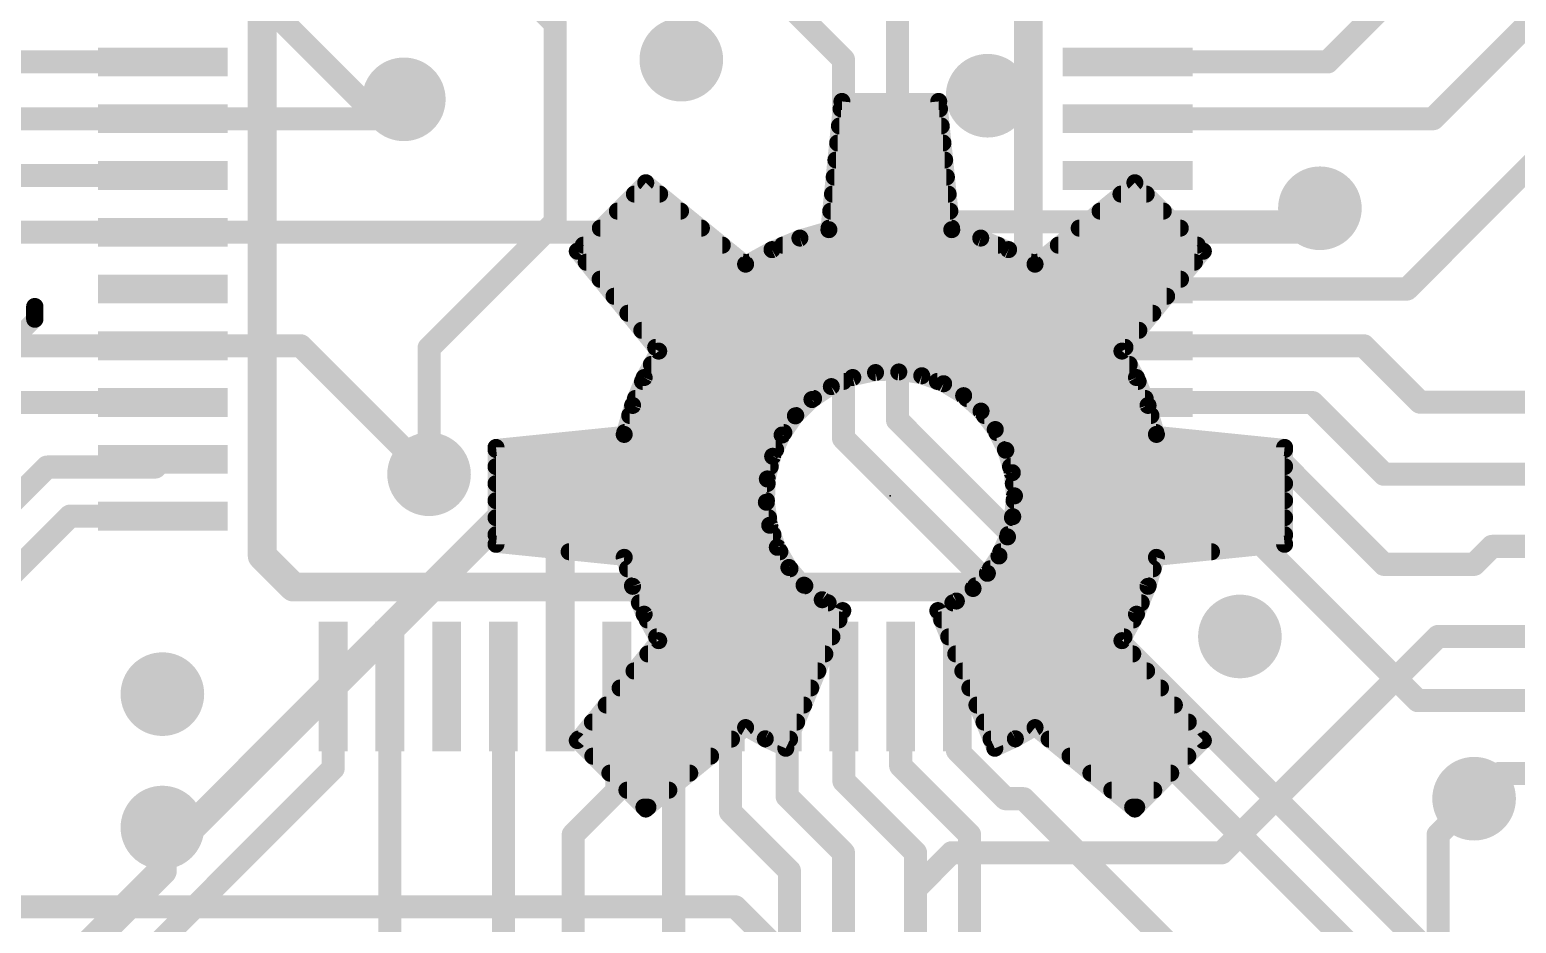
# Model space of a CAD drawing. Extents: x -11.6 to 46, y -5.8 to 74.7.
# Drawn here: x 11.4 to 24.5, y 27.48 to 35.35 of the extents above; entities that cross this region are included whole.
import ezdxf

# ---------------------------------------------------------------- set-up
doc = ezdxf.new("R2010")
doc.units = 0
for name, color, linetype in [('1', 12, 'CONTINUOUS'), ('16', 132, 'CONTINUOUS'), ('18', 110, 'CONTINUOUS'), ('21', 41, 'CONTINUOUS'), ('22', 40, 'CONTINUOUS'), ('24', 53, 'CONTINUOUS')]:
    doc.layers.add(name, color=color, linetype=linetype)

# ---------------------------------------------------------------- blocks, each defined once
blk = doc.blocks.new('RECT')
blk.add_solid([(-0.5, -0.5), (0.5, -0.5), (-0.5, 0.5), (0.5, 0.5)])
blk = doc.blocks.new('ROUNDV')
at = {"const_width": 0.5}
blk.add_lwpolyline([(0, -0.25, 1), (0, 0.25, 1), (0, -0.25)], format="xyb", dxfattribs=at)

msp = doc.modelspace()

# ---------------------------------------------------------------- linework, layer by layer
at = {"layer": '1'}
for points, const_width in [([(17.6212, 36.0363), (18.5738, 35.0838)], 0.2032), ([(22.84, 35.0637), (23.8125, 36.0363)], 0.2032), ([(23.7688, 34.5637), (25.0825, 35.8775)], 0.2032), ([(19.05, 35.7188), (19.05, 31.9088)], 0.2032), ([(12.5775, 35.0637), (6.33, 35.0637)], 0.2032), ([(18.5738, 35.0838), (18.5738, 31.75)], 0.2032), ([(21.0775, 35.0637), (22.84, 35.0637)], 0.2032), ([(23.5388, 33.0637), (25.4, 34.925)], 0.2032), ([(14.5295, 34.5637), (14.7003, 34.7345)], 0.2032), ([(12.5775, 34.5637), (6.9413, 34.5637)], 0.2032), ([(12.5775, 34.5637), (14.5295, 34.5637)], 0.2032), ([(21.0775, 34.5637), (23.7688, 34.5637)], 0.2032), ([(12.5775, 34.0637), (10.3863, 34.0637)], 0.2032), ([(22.56, 33.5637), (22.7713, 33.775)], 0.2032), ([(12.5775, 33.5637), (9.275, 33.5637)], 0.2032), ([(12.5775, 33.5637), (16.4425, 33.5637)], 0.2032), ([(16.4425, 33.5637), (17.145, 32.8612)], 0.2032), ([(21.0775, 33.5637), (22.56, 33.5637)], 0.2032), ([(21.0775, 33.0637), (23.5388, 33.0637)], 0.2032), ([(17.145, 32.8612), (17.145, 31.9088)], 0.2032), ([(12.5775, 32.5637), (10.2118, 32.5637)], 0.2032), ([(12.5775, 32.5637), (13.7912, 32.5637)], 0.2032), ([(13.7912, 32.5637), (14.9225, 31.4325)], 0.2032), ([(21.0775, 32.5637), (23.1575, 32.5637)], 0.2032), ([(23.1575, 32.5637), (23.6538, 32.0675)], 0.2032), ([(11.2358, 32.0637), (12.5775, 32.0637)], 0.2032), ([(21.0775, 32.0637), (22.705, 32.0637)], 0.2032), ([(22.705, 32.0637), (23.3362, 31.4325)], 0.2032), ([(23.6538, 32.0675), (26.5113, 32.0675)], 0.2032), ([(17.145, 31.9088), (17.145, 30.9563)], 0.2032), ([(19.05, 31.9088), (28.0988, 22.86)], 0.2032), ([(18.5738, 31.75), (27.305, 23.0188)], 0.2032), ([(11.557, 31.496), (10.795, 30.734)], 0.2032), ([(12.5098, 31.496), (11.557, 31.496)], 0.2032), ([(12.5775, 31.5638), (12.5098, 31.496)], 0.2032), ([(15.875, 31.369), (15.875, 31.496)], 0.254), ([(21.0775, 31.5638), (22.4113, 31.5638)], 0.2032), ([(22.4113, 31.5638), (23.3362, 30.6388)], 0.2032), ([(16.0775, 31.1665), (15.875, 31.369)], 0.254), ([(23.3362, 31.4325), (28.7338, 31.4325)], 0.2032), ([(16.0775, 29.5638), (16.0775, 31.1665)], 0.254), ([(11.7598, 31.0638), (11.176, 30.48)], 0.2032), ([(12.5775, 31.0638), (11.7598, 31.0638)], 0.2032), ([(17.0775, 30.8888), (17.145, 30.9563)], 0.2032), ([(21.0775, 31.0638), (22.0088, 31.0638)], 0.2032), ([(22.0088, 31.0638), (23.6338, 29.4388)], 0.2032), ([(17.0775, 29.5638), (17.0775, 30.8888)], 0.2032), ([(24.13, 30.6388), (24.2888, 30.7975)], 0.2032), ([(24.2888, 30.7975), (28.4163, 30.7975)], 0.2032), ([(23.3362, 30.6388), (24.13, 30.6388)], 0.2032), ([(14.0775, 29.5638), (14.0775, 28.8413)], 0.2032), ([(14.5775, 29.5638), (14.5775, 24.5787)], 0.2032), ([(15.5775, 29.5638), (15.5775, 23.3362)], 0.2032), ([(16.5775, 29.5638), (16.5775, 28.6425)], 0.2032), ([(17.0775, 29.5638), (17.0775, 26.9525)], 0.2032), ([(17.5775, 29.5638), (17.5775, 28.46)], 0.2032), ([(18.0775, 29.5638), (18.0775, 28.595)], 0.2032), ([(18.5775, 29.5638), (18.5775, 28.73)], 0.2032), ([(19.0775, 29.5638), (19.0775, 28.865)], 0.2032), ([(19.5775, 29.5638), (19.5775, 29)], 0.2032), ([(23.6338, 29.4388), (29.0313, 29.4388)], 0.2032), ([(19.5775, 29), (20.0025, 28.575)], 0.2032), ([(19.0775, 28.865), (19.685, 28.2575)], 0.2032), ([(14.0775, 28.8413), (8.1756, 22.9394)], 0.2032), ([(18.5775, 28.73), (19.2088, 28.0988)], 0.2032), ([(24.3523, 28.7973), (24.13, 28.575)], 0.2032), ([(27.3308, 28.7973), (24.3523, 28.7973)], 0.2032), ([(16.5775, 28.6425), (16.1925, 28.2575)], 0.2032), ([(18.0775, 28.595), (18.5738, 28.0988)], 0.2032), ([(17.5775, 28.46), (18.0975, 27.94)], 0.2032), ([(20.0025, 28.575), (20.1613, 28.575)], 0.2032), ([(20.1613, 28.575), (22.7013, 26.035)], 0.2032), ([(12.573, 27.94), (12.573, 28.321)], 0.254), ([(16.1925, 28.2575), (16.1925, 25.5587)], 0.2032), ([(19.685, 28.2575), (19.685, 25.7175)], 0.2032), ([(18.5738, 28.0988), (18.5738, 24.13)], 0.2032), ([(19.2088, 28.0988), (19.2088, 24.9238)], 0.2032), ([(9.144, 24.511), (12.573, 27.94)], 0.254), ([(18.0975, 27.94), (18.0975, 22.7013)], 0.2032)]:
    msp.add_lwpolyline(points, dxfattribs=dict(at, const_width=const_width))
for points, const_width in [([(12.5775, 35.0129, 1), (12.5775, 35.1146)], 0.1016), ([(18.6245, 35.0838, 1), (18.523, 35.0838)], 0.1016), ([(18.5378, 35.0478, 1), (18.6097, 35.1197)], 0.1016), ([(21.0775, 35.1146, 1), (21.0775, 35.0129)], 0.1016), ([(22.8041, 35.0997, 1), (22.8759, 35.0278)], 0.1016), ([(22.84, 35.0129, 1), (22.84, 35.1146)], 0.1016), ([(14.7362, 34.6986, 1), (14.6643, 34.7704)], 0.1016), ([(12.5775, 34.6146, 1), (12.5775, 34.5129)], 0.1016), ([(12.5775, 34.5129, 1), (12.5775, 34.6146)], 0.1016), ([(14.4936, 34.5997, 1), (14.5654, 34.5278)], 0.1016), ([(14.5295, 34.5129, 1), (14.5295, 34.6146)], 0.1016), ([(21.0775, 34.6146, 1), (21.0775, 34.5129)], 0.1016), ([(23.7328, 34.5997, 1), (23.8047, 34.5278)], 0.1016), ([(23.7688, 34.5129, 1), (23.7688, 34.6146)], 0.1016), ([(12.5775, 34.0129, 1), (12.5775, 34.1146)], 0.1016), ([(22.8072, 33.7391, 1), (22.7353, 33.8109)], 0.1016), ([(12.5775, 33.6146, 1), (12.5775, 33.5129)], 0.1016), ([(12.5775, 33.5129, 1), (12.5775, 33.6146)], 0.1016), ([(16.4784, 33.5997, 1), (16.4066, 33.5278)], 0.1016), ([(16.4425, 33.5129, 1), (16.4425, 33.6146)], 0.1016), ([(21.0775, 33.6146, 1), (21.0775, 33.5129)], 0.1016), ([(22.56, 33.5129, 1), (22.56, 33.6146)], 0.1016), ([(22.5241, 33.5997, 1), (22.5959, 33.5278)], 0.1016), ([(21.0775, 33.1146, 1), (21.0775, 33.0129)], 0.1016), ([(23.5028, 33.0997, 1), (23.5747, 33.0278)], 0.1016), ([(23.5388, 33.0129, 1), (23.5388, 33.1146)], 0.1016), ([(17.1958, 32.8612, 1), (17.0942, 32.8612)], 0.1016), ([(17.1091, 32.8253, 1), (17.1809, 32.8972)], 0.1016), ([(12.5775, 32.6146, 1), (12.5775, 32.5129)], 0.1016), ([(12.5775, 32.5129, 1), (12.5775, 32.6146)], 0.1016), ([(13.8272, 32.5997, 1), (13.7553, 32.5278)], 0.1016), ([(13.7912, 32.5129, 1), (13.7912, 32.6146)], 0.1016), ([(21.0775, 32.6146, 1), (21.0775, 32.5129)], 0.1016), ([(23.1934, 32.5997, 1), (23.1216, 32.5278)], 0.1016), ([(23.1575, 32.5129, 1), (23.1575, 32.6146)], 0.1016), ([(12.5775, 32.0129, 1), (12.5775, 32.1146)], 0.1016), ([(21.0775, 32.1146, 1), (21.0775, 32.0129)], 0.1016), ([(22.7409, 32.0997, 1), (22.6691, 32.0278)], 0.1016), ([(22.705, 32.0129, 1), (22.705, 32.1146)], 0.1016), ([(23.6538, 32.1183, 1), (23.6538, 32.0167)], 0.1016), ([(23.6178, 32.0316, 1), (23.6897, 32.1034)], 0.1016), ([(17.1958, 31.9088, 1), (17.0942, 31.9088)], 0.1016), ([(17.0942, 31.9088, 1), (17.1958, 31.9088)], 0.1016), ([(19.0859, 31.9447, 1), (19.0141, 31.8728)], 0.1016), ([(18.9992, 31.9088, 1), (19.1008, 31.9088)], 0.1016), ([(18.6097, 31.7859, 1), (18.5378, 31.7141)], 0.1016), ([(18.523, 31.75, 1), (18.6245, 31.75)], 0.1016), ([(11.557, 31.5468, 1), (11.557, 31.4452)], 0.1016), ([(11.5929, 31.4601, 1), (11.5211, 31.5319)], 0.1016), ([(12.4738, 31.5319, 1), (12.5457, 31.4601)], 0.1016), ([(12.5098, 31.4452, 1), (12.5098, 31.5468)], 0.1016), ([(12.6134, 31.5278, 1), (12.5416, 31.5997)], 0.1016), ([(15.9385, 31.496, 1), (15.8115, 31.496)], 0.127), ([(21.0775, 31.6146, 1), (21.0775, 31.513)], 0.1016), ([(22.4472, 31.5997, 1), (22.3753, 31.5278)], 0.1016), ([(22.4113, 31.513, 1), (22.4113, 31.6146)], 0.1016), ([(14.8866, 31.3966, 1), (14.9584, 31.4684)], 0.1016), ([(15.9199, 31.4139, 1), (15.8301, 31.3241)], 0.127), ([(23.3362, 31.4833, 1), (23.3362, 31.3817)], 0.1016), ([(23.3003, 31.3966, 1), (23.3722, 31.4684)], 0.1016), ([(15.8115, 31.369, 1), (15.9385, 31.369)], 0.127), ([(16.141, 31.1665, 1), (16.014, 31.1665)], 0.127), ([(16.0326, 31.1216, 1), (16.1224, 31.2114)], 0.127), ([(11.7598, 31.1146, 1), (11.7598, 31.013)], 0.1016), ([(11.7957, 31.0278, 1), (11.7238, 31.0997)], 0.1016), ([(12.5775, 31.013, 1), (12.5775, 31.1146)], 0.1016), ([(17.1809, 30.9203, 1), (17.1091, 30.9922)], 0.1016), ([(21.0775, 31.1146, 1), (21.0775, 31.013)], 0.1016), ([(22.0447, 31.0997, 1), (21.9728, 31.0278)], 0.1016), ([(22.0088, 31.013, 1), (22.0088, 31.1146)], 0.1016), ([(17.1283, 30.8888, 1), (17.0267, 30.8888)], 0.1016), ([(17.0416, 30.9247, 1), (17.1134, 30.8528)], 0.1016), ([(17.0942, 30.9563, 1), (17.1958, 30.9563)], 0.1016), ([(24.2888, 30.8483, 1), (24.2888, 30.7467)], 0.1016), ([(24.3247, 30.7616, 1), (24.2528, 30.8334)], 0.1016), ([(23.3362, 30.6896, 1), (23.3362, 30.588)], 0.1016), ([(23.3003, 30.6028, 1), (23.3722, 30.6747)], 0.1016), ([(24.0941, 30.6747, 1), (24.1659, 30.6028)], 0.1016), ([(24.13, 30.588, 1), (24.13, 30.6896)], 0.1016), ([(14.1283, 29.5638, 1), (14.0267, 29.5638)], 0.1016), ([(14.6283, 29.5638, 1), (14.5267, 29.5638)], 0.1016), ([(15.6283, 29.5638, 1), (15.5267, 29.5638)], 0.1016), ([(16.014, 29.5638, 1), (16.141, 29.5638)], 0.127), ([(16.6283, 29.5638, 1), (16.5267, 29.5638)], 0.1016), ([(17.1283, 29.5638, 1), (17.0267, 29.5638)], 0.1016), ([(17.0267, 29.5638, 1), (17.1283, 29.5638)], 0.1016), ([(17.6283, 29.5638, 1), (17.5267, 29.5638)], 0.1016), ([(18.1283, 29.5638, 1), (18.0267, 29.5638)], 0.1016), ([(18.6283, 29.5638, 1), (18.5267, 29.5638)], 0.1016), ([(19.1283, 29.5638, 1), (19.0267, 29.5638)], 0.1016), ([(19.6283, 29.5638, 1), (19.5267, 29.5638)], 0.1016), ([(23.6338, 29.4896, 1), (23.6338, 29.388)], 0.1016), ([(23.5978, 29.4028, 1), (23.6697, 29.4747)], 0.1016), ([(19.6134, 29.0359, 1), (19.5416, 28.9641)], 0.1016), ([(19.1134, 28.9009, 1), (19.0416, 28.8291)], 0.1016), ([(19.5267, 29, 1), (19.6283, 29)], 0.1016), ([(14.0267, 28.8413, 1), (14.1283, 28.8413)], 0.1016), ([(14.1134, 28.8053, 1), (14.0416, 28.8772)], 0.1016), ([(18.6134, 28.7659, 1), (18.5416, 28.6941)], 0.1016), ([(19.0267, 28.865, 1), (19.1283, 28.865)], 0.1016), ([(24.3523, 28.8481, 1), (24.3523, 28.7465)], 0.1016), ([(24.3882, 28.7613, 1), (24.3163, 28.8332)], 0.1016), ([(16.5267, 28.6425, 1), (16.6283, 28.6425)], 0.1016), ([(16.6134, 28.6066, 1), (16.5416, 28.6784)], 0.1016), ([(18.1134, 28.6309, 1), (18.0416, 28.5591)], 0.1016), ([(18.5267, 28.73, 1), (18.6283, 28.73)], 0.1016), ([(17.6134, 28.4959, 1), (17.5416, 28.4241)], 0.1016), ([(18.0267, 28.595, 1), (18.1283, 28.595)], 0.1016), ([(20.0025, 28.6258, 1), (20.0025, 28.5242)], 0.1016), ([(19.9666, 28.5391, 1), (20.0384, 28.6109)], 0.1016), ([(20.1972, 28.6109, 1), (20.1253, 28.5391)], 0.1016), ([(20.1613, 28.5242, 1), (20.1613, 28.6258)], 0.1016), ([(24.0941, 28.6109, 1), (24.1659, 28.5391)], 0.1016), ([(12.6365, 28.321, 1), (12.5095, 28.321)], 0.127), ([(17.5267, 28.46, 1), (17.6283, 28.46)], 0.1016), ([(16.2433, 28.2575, 1), (16.1417, 28.2575)], 0.1016), ([(16.1566, 28.2934, 1), (16.2284, 28.2216)], 0.1016), ([(19.7358, 28.2575, 1), (19.6342, 28.2575)], 0.1016), ([(19.6491, 28.2216, 1), (19.7209, 28.2934)], 0.1016), ([(18.6245, 28.0988, 1), (18.523, 28.0988)], 0.1016), ([(18.5378, 28.0628, 1), (18.6097, 28.1347)], 0.1016), ([(19.2596, 28.0988, 1), (19.158, 28.0988)], 0.1016), ([(19.1728, 28.0628, 1), (19.2447, 28.1347)], 0.1016), ([(12.6179, 27.8951, 1), (12.5281, 27.9849)], 0.127), ([(18.1483, 27.94, 1), (18.0467, 27.94)], 0.1016), ([(12.5095, 27.94, 1), (12.6365, 27.94)], 0.127), ([(18.0616, 27.9041, 1), (18.1334, 27.9759)], 0.1016)]:
    msp.add_lwpolyline(points, format="xyb", dxfattribs=dict(at, const_width=const_width))
at = {"layer": '16'}
for points, const_width in [([(16.0338, 35.4013), (14.1288, 37.3062)], 0.2032), ([(13.1763, 35.8775), (14.3193, 34.7345)], 0.2032), ([(16.0338, 33.655), (16.0338, 35.4013)], 0.2032), ([(14.3193, 34.7345), (14.7003, 34.7345)], 0.2032), ([(22.6513, 33.655), (22.7713, 33.775)], 0.2032), ([(16.0338, 33.655), (14.9225, 32.5438)], 0.2032), ([(18.8912, 33.655), (17.145, 31.9088)], 0.2032), ([(18.8912, 33.655), (22.6513, 33.655)], 0.2032), ([(14.9225, 32.5438), (14.9225, 31.4325)], 0.2032), ([(12.827, 28.321), (15.875, 31.369)], 0.254), ([(23.8125, 30.0038), (21.9075, 28.0988)], 0.2032), ([(23.8125, 30.0038), (24.9625, 30.0038)], 0.2032), ([(23.8125, 28.2575), (24.13, 28.575)], 0.2032), ([(12.573, 28.321), (12.827, 28.321)], 0.254), ([(23.8125, 27.1463), (23.8125, 28.2575)], 0.2032), ([(19.5263, 28.0988), (19.2088, 27.7813)], 0.2032), ([(21.9075, 28.0988), (19.5263, 28.0988)], 0.2032), ([(19.2088, 27.7813), (19.2088, 24.9238)], 0.2032), ([(17.6212, 27.6225), (10.4775, 27.6225)], 0.2032), ([(18.0975, 27.1463), (17.6212, 27.6225)], 0.2032)]:
    msp.add_lwpolyline(points, dxfattribs=dict(at, const_width=const_width))
for points, const_width in [([(15.9978, 35.3653, 1), (16.0697, 35.4372)], 0.1016), ([(14.3193, 34.7853, 1), (14.3193, 34.6837)], 0.1016), ([(14.2833, 34.6986, 1), (14.3552, 34.7704)], 0.1016), ([(14.7003, 34.6837, 1), (14.7003, 34.7853)], 0.1016), ([(22.8072, 33.7391, 1), (22.7353, 33.8109)], 0.1016), ([(15.983, 33.655, 1), (16.0846, 33.655)], 0.1016), ([(16.0697, 33.6191, 1), (15.9978, 33.6909)], 0.1016), ([(18.8912, 33.7058, 1), (18.8912, 33.6042)], 0.1016), ([(18.9272, 33.6191, 1), (18.8553, 33.6909)], 0.1016), ([(22.6153, 33.6909, 1), (22.6872, 33.6191)], 0.1016), ([(22.6513, 33.6042, 1), (22.6513, 33.7058)], 0.1016), ([(14.9733, 32.5438, 1), (14.8717, 32.5438)], 0.1016), ([(14.8866, 32.5797, 1), (14.9584, 32.5078)], 0.1016), ([(17.1091, 31.9447, 1), (17.1809, 31.8728)], 0.1016), ([(14.8717, 31.4325, 1), (14.9733, 31.4325)], 0.1016), ([(15.9199, 31.3241, 1), (15.8301, 31.4139)], 0.127), ([(23.8125, 30.0545, 1), (23.8125, 29.953)], 0.1016), ([(23.8484, 29.9678, 1), (23.7766, 30.0397)], 0.1016), ([(24.1659, 28.5391, 1), (24.0941, 28.6109)], 0.1016), ([(12.573, 28.3845, 1), (12.573, 28.2575)], 0.127), ([(12.7821, 28.3659, 1), (12.8719, 28.2761)], 0.127), ([(12.827, 28.2575, 1), (12.827, 28.3845)], 0.127), ([(23.8633, 28.2575, 1), (23.7617, 28.2575)], 0.1016), ([(23.7766, 28.2934, 1), (23.8484, 28.2216)], 0.1016), ([(19.5263, 28.1496, 1), (19.5263, 28.048)], 0.1016), ([(19.5622, 28.0628, 1), (19.4903, 28.1347)], 0.1016), ([(21.8716, 28.1347, 1), (21.9434, 28.0628)], 0.1016), ([(21.9075, 28.048, 1), (21.9075, 28.1496)], 0.1016), ([(19.1728, 27.8172, 1), (19.2447, 27.7453)], 0.1016), ([(19.2596, 27.7813, 1), (19.158, 27.7813)], 0.1016), ([(17.6572, 27.6584, 1), (17.5853, 27.5866)], 0.1016), ([(17.6212, 27.5717, 1), (17.6212, 27.6733)], 0.1016)]:
    msp.add_lwpolyline(points, format="xyb", dxfattribs=dict(at, const_width=const_width))
at = {"layer": '21'}
for points, const_width in [([(13.4525, 30.7138), (13.4525, 36.9138)], 0.254), ([(20.2025, 36.9138), (20.2025, 30.7138)], 0.254), ([(11.2286, 32.5784), (11.4489, 32.7987)], 0.1524), ([(11.4489, 32.7987), (11.4489, 32.9089)], 0.1524), ([(13.7275, 30.4388), (13.4525, 30.7138)], 0.254), ([(20.2025, 30.7138), (19.9275, 30.4388)], 0.254), ([(19.9275, 30.4388), (13.7275, 30.4388)], 0.254)]:
    msp.add_lwpolyline(points, dxfattribs=dict(at, const_width=const_width))
for points, const_width in [([(11.487, 32.9089, 1), (11.4108, 32.9089)], 0.0762), ([(11.4759, 32.7718, 1), (11.422, 32.8256)], 0.0762), ([(11.4108, 32.7987, 1), (11.487, 32.7987)], 0.0762), ([(13.4974, 30.7587, 1), (13.4076, 30.6688)], 0.127), ([(20.2474, 30.6688, 1), (20.1576, 30.7587)], 0.127), ([(13.389, 30.7138, 1), (13.516, 30.7138)], 0.127), ([(20.139, 30.7138, 1), (20.266, 30.7138)], 0.127), ([(13.7275, 30.5023, 1), (13.7275, 30.3753)], 0.127), ([(13.6826, 30.3938, 1), (13.7724, 30.4837)], 0.127), ([(19.8826, 30.4837, 1), (19.9724, 30.3938)], 0.127), ([(19.9275, 30.3753, 1), (19.9275, 30.5023)], 0.127)]:
    msp.add_lwpolyline(points, format="xyb", dxfattribs=dict(at, const_width=const_width))
at = {"layer": '22', "const_width": 0.15}
for points in [[(18.4452, 33.5866), (18.56, 34.7159)], [(18.5533, 34.65), (19.4197, 34.65)], [(18.56, 34.7159), (19.413, 34.7159)], [(19.413, 34.7159), (19.5278, 33.5866)], [(18.5381, 34.5), (19.4349, 34.5)], [(18.5228, 34.35), (19.4502, 34.35)], [(18.5076, 34.2), (19.4654, 34.2)], [(16.2285, 33.3968), (16.8317, 34)], [(16.8317, 34), (17.7114, 33.2827)], [(18.4923, 34.05), (19.4807, 34.05)], [(20.2616, 33.2827), (21.1413, 34)], [(21.1413, 34), (21.7445, 33.3968)], [(16.7317, 33.9), (16.9543, 33.9)], [(18.4771, 33.9), (19.4959, 33.9)], [(21.0187, 33.9), (21.2413, 33.9)], [(16.5817, 33.75), (17.1383, 33.75)], [(18.4618, 33.75), (19.5112, 33.75)], [(20.8347, 33.75), (21.3913, 33.75)], [(16.4317, 33.6), (17.3223, 33.6)], [(18.1899, 33.5126), (18.4452, 33.5866)], [(18.4466, 33.6), (19.5264, 33.6)], [(19.5278, 33.5866), (19.7831, 33.5126)], [(20.6507, 33.6), (21.5413, 33.6)], [(17.9443, 33.4109), (18.1899, 33.5126)], [(19.7831, 33.5126), (20.0287, 33.4109)], [(16.9458, 32.5171), (16.2285, 33.3968)], [(16.2817, 33.45), (17.5062, 33.45)], [(17.7114, 33.2827), (17.9443, 33.4109)], [(18.0387, 33.45), (19.9343, 33.45)], [(20.0287, 33.4109), (20.2616, 33.2827)], [(20.4668, 33.45), (21.6913, 33.45)], [(21.7445, 33.3968), (21.0272, 32.5171)], [(16.3074, 33.3), (17.6902, 33.3)], [(17.7428, 33.3), (20.2302, 33.3)], [(20.2828, 33.3), (21.6656, 33.3)], [(16.4297, 33.15), (21.5433, 33.15)], [(16.5521, 33), (21.421, 33)], [(16.6744, 32.85), (21.2986, 32.85)], [(16.7967, 32.7), (21.1763, 32.7)], [(16.919, 32.55), (21.054, 32.55)], [(16.8176, 32.2842), (16.9458, 32.5171)], [(21.0272, 32.5171), (21.1554, 32.2842)], [(16.7159, 32.0386), (16.8176, 32.2842)], [(16.8813, 32.4), (21.0917, 32.4)], [(18.6557, 32.2845), (18.4668, 32.2044)], [(18.8561, 32.328), (18.6557, 32.2845)], [(19.0612, 32.3332), (18.8561, 32.328)], [(19.2636, 32.3001), (19.0612, 32.3332)], [(19.4563, 32.2298), (19.2636, 32.3001)], [(21.1554, 32.2842), (21.2571, 32.0386)], [(16.8034, 32.25), (18.5742, 32.25)], [(18.4668, 32.2044), (18.2963, 32.0905)], [(19.4009, 32.25), (21.1696, 32.25)], [(19.6325, 32.1247), (19.4563, 32.2298)], [(16.6419, 31.7833), (16.7159, 32.0386)], [(16.7413, 32.1), (18.3105, 32.1)], [(18.2963, 32.0905), (18.15, 31.9467)], [(19.7859, 31.9886), (19.6325, 32.1247)], [(19.6603, 32.1), (21.2317, 32.1)], [(21.2571, 32.0386), (21.3311, 31.7833)], [(16.6902, 31.95), (18.1534, 31.95)], [(18.15, 31.9467), (18.0331, 31.7781)], [(19.9112, 31.8262), (19.7859, 31.9886)], [(19.8157, 31.95), (21.2828, 31.95)], [(15.5126, 31.6685), (16.6419, 31.7833)], [(16.6467, 31.8), (18.0483, 31.8)], [(18.0331, 31.7781), (17.9498, 31.5907)], [(20.004, 31.6433), (19.9112, 31.8262)], [(19.9245, 31.8), (21.3263, 31.8)], [(21.3311, 31.7833), (22.4604, 31.6685)], [(15.5126, 30.8155), (15.5126, 31.6685)], [(15.5126, 31.65), (17.9762, 31.65)], [(20.0006, 31.65), (22.4604, 31.65)], [(20.0611, 31.4462), (20.004, 31.6433)], [(22.4604, 31.6685), (22.4604, 30.8155)], [(15.5126, 31.5), (17.9285, 31.5)], [(17.9498, 31.5907), (17.9029, 31.391)], [(20.0455, 31.5), (22.4604, 31.5)], [(17.9029, 31.391), (17.8942, 31.186)], [(20.0803, 31.242), (20.0611, 31.4462)], [(15.5126, 31.35), (17.9012, 31.35)], [(20.0648, 31.0588), (20.0803, 31.242)], [(20.0701, 31.35), (22.4604, 31.35)], [(15.5126, 31.2), (17.8948, 31.2)], [(17.8942, 31.186), (17.9238, 30.9831)], [(20.0768, 31.2), (22.4604, 31.2)], [(15.5126, 31.05), (17.914, 31.05)], [(17.9238, 30.9831), (17.9909, 30.7892)], [(20.0189, 30.8808), (20.0648, 31.0588)], [(20.0626, 31.05), (22.4604, 31.05)], [(15.5126, 30.9), (17.9526, 30.9)], [(19.9438, 30.7129), (20.0189, 30.8808)], [(20.0239, 30.9), (22.4604, 30.9)], [(16.6419, 30.7007), (15.5126, 30.8155)], [(16.1569, 30.75), (18.0134, 30.75)], [(17.9909, 30.7892), (18.0929, 30.6113)], [(19.8417, 30.56), (19.9438, 30.7129)], [(19.9604, 30.75), (21.8161, 30.75)], [(22.4604, 30.8155), (21.3311, 30.7007)], [(16.7159, 30.4454), (16.6419, 30.7007)], [(16.6711, 30.6), (18.1026, 30.6)], [(18.0929, 30.6113), (18.2264, 30.4555)], [(19.8684, 30.6), (21.3019, 30.6)], [(21.3311, 30.7007), (21.2571, 30.4454)], [(16.7146, 30.45), (18.2333, 30.45)], [(16.8176, 30.1998), (16.7159, 30.4454)], [(18.2264, 30.4555), (18.3866, 30.3274)], [(19.7154, 30.4264), (19.8417, 30.56)], [(19.7376, 30.45), (21.2584, 30.45)], [(21.2571, 30.4454), (21.1554, 30.1998)], [(18.3866, 30.3274), (18.5679, 30.2315)], [(19.4051, 30.2315), (19.5685, 30.3159)], [(19.5685, 30.3159), (19.7154, 30.4264)], [(16.7761, 30.3), (18.4384, 30.3)], [(16.9458, 29.9669), (16.8176, 30.1998)], [(18.5679, 30.2315), (18.0656, 29.0189)], [(19.9074, 29.0189), (19.4051, 30.2315)], [(19.5377, 30.3), (21.1969, 30.3)], [(21.1554, 30.1998), (21.0272, 29.9669)], [(16.845, 30.15), (18.5341, 30.15)], [(19.4389, 30.15), (21.128, 30.15)], [(16.2285, 29.0872), (16.9458, 29.9669)], [(16.9276, 30), (18.472, 30)], [(19.501, 30), (21.0454, 30)], [(21.0272, 29.9669), (21.7445, 29.0872)], [(16.8505, 29.85), (18.4099, 29.85)], [(19.5631, 29.85), (21.1225, 29.85)], [(16.7282, 29.7), (18.3477, 29.7)], [(19.6253, 29.7), (21.2448, 29.7)], [(16.6059, 29.55), (18.2856, 29.55)], [(19.6874, 29.55), (21.3671, 29.55)], [(16.4836, 29.4), (18.2235, 29.4)], [(19.7495, 29.4), (21.4894, 29.4)], [(16.3612, 29.25), (18.1613, 29.25)], [(17.7114, 29.2013), (16.8317, 28.484)], [(17.8847, 29.1028), (17.7114, 29.2013)], [(19.8117, 29.25), (21.6118, 29.25)], [(20.2616, 29.2013), (20.0883, 29.1028)], [(21.1413, 28.484), (20.2616, 29.2013)], [(16.8317, 28.484), (16.2285, 29.0872)], [(16.2389, 29.1), (17.5872, 29.1)], [(18.0656, 29.0189), (17.8847, 29.1028)], [(17.8907, 29.1), (18.0992, 29.1)], [(19.8738, 29.1), (20.0823, 29.1)], [(20.0883, 29.1028), (19.9074, 29.0189)], [(20.3858, 29.1), (21.7341, 29.1)], [(21.7445, 29.0872), (21.1413, 28.484)], [(16.3657, 28.95), (17.4032, 28.95)], [(20.5698, 28.95), (21.6073, 28.95)], [(16.5157, 28.8), (17.2192, 28.8)], [(20.7538, 28.8), (21.4573, 28.8)], [(16.6657, 28.65), (17.0353, 28.65)], [(20.9377, 28.65), (21.3073, 28.65)], [(16.8157, 28.5), (16.8513, 28.5)], [(21.1217, 28.5), (21.1573, 28.5)]]:
    msp.add_lwpolyline(points, dxfattribs=at)
at = {"layer": '22', "const_width": 0.075}
for points in [[(18.5533, 34.6875, 1), (18.5533, 34.6125)], [(18.56, 34.7534, 1), (18.56, 34.6784)], [(18.5973, 34.7121, 1), (18.5227, 34.7197)], [(19.4503, 34.7197, 1), (19.3757, 34.7121)], [(19.413, 34.6784, 1), (19.413, 34.7534)], [(19.4197, 34.6125, 1), (19.4197, 34.6875)], [(18.5381, 34.5375, 1), (18.5381, 34.4625)], [(19.4349, 34.4625, 1), (19.4349, 34.5375)], [(18.5228, 34.3875, 1), (18.5228, 34.3125)], [(19.4502, 34.3125, 1), (19.4502, 34.3875)], [(18.5076, 34.2375, 1), (18.5076, 34.1625)], [(19.4654, 34.1625, 1), (19.4654, 34.2375)], [(16.8554, 34.0291, 1), (16.808, 33.9709)], [(16.8582, 33.9735, 1), (16.8052, 34.0265)], [(18.4923, 34.0875, 1), (18.4923, 34.0125)], [(19.4807, 34.0125, 1), (19.4807, 34.0875)], [(21.1678, 34.0265, 1), (21.1148, 33.9735)], [(21.165, 33.9709, 1), (21.1176, 34.0291)], [(16.7317, 33.9375, 1), (16.7317, 33.8625)], [(16.9543, 33.8625, 1), (16.9543, 33.9375)], [(18.4771, 33.9375, 1), (18.4771, 33.8625)], [(19.4959, 33.8625, 1), (19.4959, 33.9375)], [(21.0187, 33.9375, 1), (21.0187, 33.8625)], [(21.2413, 33.8625, 1), (21.2413, 33.9375)], [(16.5817, 33.7875, 1), (16.5817, 33.7125)], [(17.1383, 33.7125, 1), (17.1383, 33.7875)], [(18.4618, 33.7875, 1), (18.4618, 33.7125)], [(19.5112, 33.7125, 1), (19.5112, 33.7875)], [(20.8347, 33.7875, 1), (20.8347, 33.7125)], [(21.3913, 33.7125, 1), (21.3913, 33.7875)], [(16.4317, 33.6375, 1), (16.4317, 33.5625)], [(17.3223, 33.5625, 1), (17.3223, 33.6375)], [(18.4466, 33.6375, 1), (18.4466, 33.5625)], [(18.4556, 33.5506, 1), (18.4348, 33.6226)], [(19.5382, 33.6226, 1), (19.5174, 33.5506)], [(19.5264, 33.5625, 1), (19.5264, 33.6375)], [(20.6507, 33.6375, 1), (20.6507, 33.5625)], [(21.5413, 33.5625, 1), (21.5413, 33.6375)], [(18.1794, 33.5486, 1), (18.2003, 33.4766)], [(18.2042, 33.478, 1), (18.1755, 33.5472)], [(18.4079, 33.5904, 1), (18.4825, 33.5828)], [(19.4905, 33.5828, 1), (19.5651, 33.5904)], [(19.7975, 33.5472, 1), (19.7688, 33.478)], [(19.7727, 33.4766, 1), (19.7936, 33.5486)], [(16.2576, 33.4205, 1), (16.1994, 33.3731)], [(16.202, 33.4233, 1), (16.255, 33.3703)], [(16.2817, 33.4875, 1), (16.2817, 33.4125)], [(17.5062, 33.4125, 1), (17.5062, 33.4875)], [(17.9299, 33.4455, 1), (17.9586, 33.3762)], [(17.9624, 33.378, 1), (17.9262, 33.4437)], [(18.0387, 33.4875, 1), (18.0387, 33.4125)], [(19.9343, 33.4125, 1), (19.9343, 33.4875)], [(20.0468, 33.4437, 1), (20.0106, 33.378)], [(20.0144, 33.3762, 1), (20.0431, 33.4455)], [(20.4668, 33.4875, 1), (20.4668, 33.4125)], [(21.6913, 33.4125, 1), (21.6913, 33.4875)], [(21.7736, 33.3731, 1), (21.7154, 33.4205)], [(21.718, 33.3703, 1), (21.771, 33.4233)], [(16.3074, 33.3375, 1), (16.3074, 33.2625)], [(17.6933, 33.3156, 1), (17.7295, 33.2498)], [(17.6877, 33.2536, 1), (17.7351, 33.3118)], [(17.6902, 33.2625, 1), (17.6902, 33.3375)], [(17.7428, 33.3375, 1), (17.7428, 33.2625)], [(20.2379, 33.3118, 1), (20.2853, 33.2536)], [(20.2302, 33.2625, 1), (20.2302, 33.3375)], [(20.2435, 33.2498, 1), (20.2797, 33.3156)], [(20.2828, 33.3375, 1), (20.2828, 33.2625)], [(21.6656, 33.2625, 1), (21.6656, 33.3375)], [(16.4297, 33.1875, 1), (16.4297, 33.1125)], [(21.5433, 33.1125, 1), (21.5433, 33.1875)], [(16.5521, 33.0375, 1), (16.5521, 32.9625)], [(21.421, 32.9625, 1), (21.421, 33.0375)], [(16.6744, 32.8875, 1), (16.6744, 32.8125)], [(21.2986, 32.8125, 1), (21.2986, 32.8875)], [(16.7967, 32.7375, 1), (16.7967, 32.6625)], [(21.1763, 32.6625, 1), (21.1763, 32.7375)], [(16.919, 32.5875, 1), (16.919, 32.5125)], [(21.054, 32.5125, 1), (21.054, 32.5875)], [(16.9787, 32.499, 1), (16.9129, 32.5352)], [(16.9167, 32.4934, 1), (16.9749, 32.5408)], [(21.0601, 32.5352, 1), (20.9943, 32.499)], [(20.9981, 32.5408, 1), (21.0563, 32.4934)], [(16.8523, 32.2699, 1), (16.783, 32.2986)], [(16.8813, 32.4375, 1), (16.8813, 32.3625)], [(18.6477, 32.3212, 1), (18.6636, 32.2479)], [(18.6703, 32.25, 1), (18.641, 32.3191)], [(18.8552, 32.3655, 1), (18.8571, 32.2905)], [(18.8641, 32.2913, 1), (18.8482, 32.3646)], [(19.0672, 32.3702, 1), (19.0551, 32.2962)], [(19.0621, 32.2957, 1), (19.0602, 32.3707)], [(19.2765, 32.3353, 1), (19.2507, 32.2649)], [(19.2576, 32.2631, 1), (19.2697, 32.3371)], [(21.0917, 32.3625, 1), (21.0917, 32.4375)], [(21.19, 32.2986, 1), (21.1207, 32.2699)], [(16.8034, 32.2875, 1), (16.8034, 32.2125)], [(16.7848, 32.3023, 1), (16.8505, 32.2661)], [(18.4522, 32.239, 1), (18.4815, 32.1699)], [(18.4877, 32.1733, 1), (18.446, 32.2356)], [(18.5742, 32.2125, 1), (18.5742, 32.2875)], [(19.4009, 32.2875, 1), (19.4009, 32.2125)], [(19.4755, 32.262, 1), (19.4371, 32.1976)], [(19.4434, 32.1945, 1), (19.4692, 32.265)], [(21.1225, 32.2661, 1), (21.1882, 32.3023)], [(21.1696, 32.2125, 1), (21.1696, 32.2875)], [(16.6813, 32.053, 1), (16.7505, 32.0243)], [(16.7519, 32.0282, 1), (16.6799, 32.0491)], [(16.7413, 32.1375, 1), (16.7413, 32.0625)], [(18.2754, 32.1217, 1), (18.3171, 32.0593)], [(18.3226, 32.0637, 1), (18.27, 32.1172)], [(18.3105, 32.0625, 1), (18.3105, 32.1375)], [(19.6573, 32.1527, 1), (19.6076, 32.0966)], [(19.6132, 32.0925, 1), (19.6517, 32.1569)], [(19.6603, 32.1375, 1), (19.6603, 32.0625)], [(21.2931, 32.0491, 1), (21.2211, 32.0282)], [(21.2225, 32.0243, 1), (21.2917, 32.053)], [(21.2317, 32.0625, 1), (21.2317, 32.1375)], [(16.6902, 31.9875, 1), (16.6902, 31.9125)], [(18.1237, 31.9734, 1), (18.1763, 31.9199)], [(18.1808, 31.9253, 1), (18.1192, 31.968)], [(18.1534, 31.9125, 1), (18.1534, 31.9875)], [(19.8156, 32.0115, 1), (19.7562, 31.9656)], [(19.761, 31.9605, 1), (19.8108, 32.0166)], [(19.8157, 31.9875, 1), (19.8157, 31.9125)], [(21.2828, 31.9125, 1), (21.2828, 31.9875)], [(16.6059, 31.7937, 1), (16.6779, 31.7729)], [(16.6467, 31.8375, 1), (16.6467, 31.7625)], [(16.6457, 31.746, 1), (16.6381, 31.8206)], [(18.0023, 31.7995, 1), (18.064, 31.7567)], [(18.0674, 31.7629, 1), (17.9989, 31.7933)], [(18.0483, 31.7625, 1), (18.0483, 31.8375)], [(19.9447, 31.8431, 1), (19.8778, 31.8092)], [(19.8815, 31.8033, 1), (19.9409, 31.8491)], [(19.9245, 31.8375, 1), (19.9245, 31.7625)], [(21.3349, 31.8206, 1), (21.3273, 31.746)], [(21.2951, 31.7729, 1), (21.3671, 31.7937)], [(21.3263, 31.7625, 1), (21.3263, 31.8375)], [(15.5501, 31.6685, 1), (15.4751, 31.6685)], [(15.5088, 31.7058, 1), (15.5164, 31.6312)], [(15.5126, 31.6875, 1), (15.5126, 31.6125)], [(17.9762, 31.6125, 1), (17.9762, 31.6875)], [(20.0006, 31.6875, 1), (20.0006, 31.6125)], [(20.0401, 31.6537, 1), (19.968, 31.6328)], [(19.9706, 31.6263, 1), (20.0375, 31.6602)], [(22.4979, 31.6685, 1), (22.4229, 31.6685)], [(22.4566, 31.6312, 1), (22.4642, 31.7058)], [(22.4604, 31.6125, 1), (22.4604, 31.6875)], [(15.5126, 31.5375, 1), (15.5126, 31.4625)], [(17.9155, 31.6059, 1), (17.9841, 31.5754)], [(17.9863, 31.5821, 1), (17.9133, 31.5992)], [(17.9285, 31.4625, 1), (17.9285, 31.5375)], [(20.0455, 31.5375, 1), (20.0455, 31.4625)], [(22.4604, 31.4625, 1), (22.4604, 31.5375)], [(17.8664, 31.3995, 1), (17.9394, 31.3824)], [(17.9404, 31.3894, 1), (17.8655, 31.3926)], [(20.0984, 31.4497, 1), (20.0237, 31.4427)], [(20.025, 31.4358, 1), (20.0971, 31.4566)], [(15.5126, 31.3875, 1), (15.5126, 31.3125)], [(17.9012, 31.3125, 1), (17.9012, 31.3875)], [(20.0701, 31.3875, 1), (20.0701, 31.3125)], [(20.1177, 31.2388, 1), (20.0429, 31.2452)], [(22.4604, 31.3125, 1), (22.4604, 31.3875)], [(15.5126, 31.2375, 1), (15.5126, 31.1625)], [(17.9313, 31.1915, 1), (17.8571, 31.1806)], [(17.8567, 31.1876, 1), (17.9316, 31.1844)], [(17.8948, 31.1625, 1), (17.8948, 31.2375)], [(20.0768, 31.2375, 1), (20.0768, 31.1625)], [(20.043, 31.2385, 1), (20.1176, 31.2455)], [(22.4604, 31.1625, 1), (22.4604, 31.2375)], [(15.5126, 31.0875, 1), (15.5126, 31.0125)], [(17.9593, 30.9953, 1), (17.8884, 30.9708)], [(17.914, 31.0125, 1), (17.914, 31.0875)], [(20.0626, 31.0875, 1), (20.0626, 31.0125)], [(20.0275, 31.0619, 1), (20.1022, 31.0556)], [(20.1012, 31.0494, 1), (20.0285, 31.0682)], [(22.4604, 31.0125, 1), (22.4604, 31.0875)], [(15.5126, 30.9375, 1), (15.5126, 30.8625)], [(17.8867, 30.9777, 1), (17.9609, 30.9885)], [(17.9526, 30.8625, 1), (17.9526, 30.9375)], [(19.9826, 30.8901, 1), (20.0552, 30.8714)], [(20.0532, 30.8654, 1), (19.9847, 30.8961)], [(20.0239, 30.9375, 1), (20.0239, 30.8625)], [(22.4604, 30.8625, 1), (22.4604, 30.9375)], [(15.5164, 30.8528, 1), (15.5088, 30.7782)], [(15.4751, 30.8155, 1), (15.5501, 30.8155)], [(16.1569, 30.7875, 1), (16.1569, 30.7125)], [(18.0234, 30.8079, 1), (17.9583, 30.7706)], [(17.9554, 30.777, 1), (18.0263, 30.8015)], [(18.0134, 30.7125, 1), (18.0134, 30.7875)], [(19.975, 30.6921, 1), (19.9127, 30.7338)], [(19.9604, 30.7875, 1), (19.9604, 30.7125)], [(21.8161, 30.7125, 1), (21.8161, 30.7875)], [(22.4229, 30.8155, 1), (22.4979, 30.8155)], [(22.4642, 30.7782, 1), (22.4566, 30.8528)], [(16.6779, 30.7111, 1), (16.6059, 30.6903)], [(16.6711, 30.6375, 1), (16.6711, 30.5625)], [(16.6381, 30.6634, 1), (16.6457, 30.738)], [(18.1214, 30.6357, 1), (18.0644, 30.5869)], [(18.0604, 30.5926, 1), (18.1254, 30.6299)], [(18.1026, 30.5625, 1), (18.1026, 30.6375)], [(19.8684, 30.6375, 1), (19.8684, 30.5625)], [(19.9096, 30.7282, 1), (19.9781, 30.6976)], [(21.3273, 30.738, 1), (21.3349, 30.6634)], [(21.3671, 30.6903, 1), (21.2951, 30.7111)], [(21.3019, 30.5625, 1), (21.3019, 30.6375)], [(16.7146, 30.4875, 1), (16.7146, 30.4125)], [(16.7505, 30.4597, 1), (16.6813, 30.431)], [(18.2498, 30.4848, 1), (18.203, 30.4262)], [(18.1979, 30.4311, 1), (18.2549, 30.4799)], [(18.2333, 30.4125, 1), (18.2333, 30.4875)], [(19.7376, 30.4875, 1), (19.7376, 30.4125)], [(19.8105, 30.5809, 1), (19.8729, 30.5392)], [(19.8689, 30.5343, 1), (19.8144, 30.5858)], [(21.2917, 30.431, 1), (21.2225, 30.4597)], [(21.2584, 30.4125, 1), (21.2584, 30.4875)], [(16.6799, 30.4349, 1), (16.7519, 30.4558)], [(18.4041, 30.3606, 1), (18.3691, 30.2943)], [(18.3632, 30.2981, 1), (18.41, 30.3567)], [(19.5857, 30.2826, 1), (19.5512, 30.3492)], [(19.6881, 30.4522, 1), (19.7426, 30.4007)], [(19.7379, 30.3965, 1), (19.6928, 30.4564)], [(21.2211, 30.4558, 1), (21.2931, 30.4349)], [(16.7761, 30.3375, 1), (16.7761, 30.2625)], [(16.8505, 30.2179, 1), (16.7848, 30.1817)], [(18.4384, 30.2625, 1), (18.4384, 30.3375)], [(18.6025, 30.2171, 1), (18.5333, 30.2459)], [(18.5504, 30.1984, 1), (18.5854, 30.2646)], [(19.4397, 30.2459, 1), (19.3705, 30.2171)], [(19.3879, 30.2648, 1), (19.4223, 30.1982)], [(19.5377, 30.3375, 1), (19.5377, 30.2625)], [(19.5459, 30.3458, 1), (19.591, 30.2859)], [(21.1882, 30.1817, 1), (21.1225, 30.2179)], [(21.1969, 30.2625, 1), (21.1969, 30.3375)], [(16.783, 30.1854, 1), (16.8523, 30.2141)], [(16.845, 30.1875, 1), (16.845, 30.1125)], [(18.5341, 30.1125, 1), (18.5341, 30.1875)], [(19.4389, 30.1875, 1), (19.4389, 30.1125)], [(21.1207, 30.2141, 1), (21.19, 30.1854)], [(21.128, 30.1125, 1), (21.128, 30.1875)], [(16.9276, 30.0375, 1), (16.9276, 29.9625)], [(16.9129, 29.9488, 1), (16.9787, 29.985)], [(16.9749, 29.9432, 1), (16.9167, 29.9906)], [(18.472, 29.9625, 1), (18.472, 30.0375)], [(19.501, 30.0375, 1), (19.501, 29.9625)], [(20.9943, 29.985, 1), (21.0601, 29.9488)], [(21.0563, 29.9906, 1), (20.9981, 29.9432)], [(21.0454, 29.9625, 1), (21.0454, 30.0375)], [(16.8505, 29.8875, 1), (16.8505, 29.8125)], [(18.4099, 29.8125, 1), (18.4099, 29.8875)], [(19.5631, 29.8875, 1), (19.5631, 29.8125)], [(21.1225, 29.8125, 1), (21.1225, 29.8875)], [(16.7282, 29.7375, 1), (16.7282, 29.6625)], [(18.3477, 29.6625, 1), (18.3477, 29.7375)], [(19.6253, 29.7375, 1), (19.6253, 29.6625)], [(21.2448, 29.6625, 1), (21.2448, 29.7375)], [(16.6059, 29.5875, 1), (16.6059, 29.5125)], [(18.2856, 29.5125, 1), (18.2856, 29.5875)], [(19.6874, 29.5875, 1), (19.6874, 29.5125)], [(21.3671, 29.5125, 1), (21.3671, 29.5875)], [(16.4836, 29.4375, 1), (16.4836, 29.3625)], [(18.2235, 29.3625, 1), (18.2235, 29.4375)], [(19.7495, 29.4375, 1), (19.7495, 29.3625)], [(21.4894, 29.3625, 1), (21.4894, 29.4375)], [(16.3612, 29.2875, 1), (16.3612, 29.2125)], [(17.7299, 29.2339, 1), (17.6929, 29.1687)], [(17.7351, 29.1722, 1), (17.6877, 29.2304)], [(18.1613, 29.2125, 1), (18.1613, 29.2875)], [(19.8117, 29.2875, 1), (19.8117, 29.2125)], [(20.2853, 29.2304, 1), (20.2379, 29.1722)], [(20.2801, 29.1687, 1), (20.2431, 29.2339)], [(21.6118, 29.2125, 1), (21.6118, 29.2875)], [(16.255, 29.1137, 1), (16.202, 29.0607)], [(16.1994, 29.1109, 1), (16.2576, 29.0635)], [(16.2389, 29.1375, 1), (16.2389, 29.0625)], [(17.5872, 29.0625, 1), (17.5872, 29.1375)], [(17.9005, 29.1368, 1), (17.8689, 29.0687)], [(17.8907, 29.1375, 1), (17.8907, 29.0625)], [(17.8662, 29.0702, 1), (17.9033, 29.1354)], [(18.0498, 28.9849, 1), (18.0814, 29.0529)], [(18.0992, 29.0625, 1), (18.0992, 29.1375)], [(19.8738, 29.1375, 1), (19.8738, 29.0625)], [(19.8916, 29.0529, 1), (19.9232, 28.9849)], [(20.0697, 29.1354, 1), (20.1068, 29.0702)], [(20.1041, 29.0687, 1), (20.0725, 29.1368)], [(20.0823, 29.0625, 1), (20.0823, 29.1375)], [(20.3858, 29.1375, 1), (20.3858, 29.0625)], [(21.7154, 29.0635, 1), (21.7736, 29.1109)], [(21.771, 29.0607, 1), (21.718, 29.1137)], [(21.7341, 29.0625, 1), (21.7341, 29.1375)], [(16.3657, 28.9875, 1), (16.3657, 28.9125)], [(17.4032, 28.9125, 1), (17.4032, 28.9875)], [(18.031, 29.0333, 1), (18.1002, 29.0045)], [(19.8728, 29.0045, 1), (19.942, 29.0333)], [(20.5698, 28.9875, 1), (20.5698, 28.9125)], [(21.6073, 28.9125, 1), (21.6073, 28.9875)], [(16.5157, 28.8375, 1), (16.5157, 28.7625)], [(17.2192, 28.7625, 1), (17.2192, 28.8375)], [(20.7538, 28.8375, 1), (20.7538, 28.7625)], [(21.4573, 28.7625, 1), (21.4573, 28.8375)], [(16.6657, 28.6875, 1), (16.6657, 28.6125)], [(17.0353, 28.6125, 1), (17.0353, 28.6875)], [(20.9377, 28.6875, 1), (20.9377, 28.6125)], [(21.3073, 28.6125, 1), (21.3073, 28.6875)], [(16.8157, 28.5375, 1), (16.8157, 28.4625)], [(16.8513, 28.4625, 1), (16.8513, 28.5375)], [(21.1217, 28.5375, 1), (21.1217, 28.4625)], [(21.1573, 28.4625, 1), (21.1573, 28.5375)], [(16.808, 28.5131, 1), (16.8554, 28.4549)], [(16.8052, 28.4575, 1), (16.8582, 28.5105)], [(21.1148, 28.5105, 1), (21.1678, 28.4575)], [(21.1176, 28.4549, 1), (21.165, 28.5131)]]:
    msp.add_lwpolyline(points, format="xyb", dxfattribs=at)
at = {"layer": '24'}
msp.add_point((18.9865, 31.242), dxfattribs=at)

# ---------------------------------------------------------------- block references
at = {"layer": '1', "rotation": 270}
for p, xscale, yscale in [((12.5775, 35.0637), 0.254, 1.143), ((21.0775, 35.0637), 0.254, 1.143), ((12.5775, 34.5637), 0.254, 1.143), ((21.0775, 34.5637), 0.254, 1.143), ((12.5775, 34.0637), 0.254, 1.143), ((21.0775, 34.0637), 0.254, 1.143), ((12.5775, 33.5637), 0.254, 1.143), ((21.0775, 33.5637), 0.254, 1.143), ((12.5775, 33.0637), 0.254, 1.143), ((21.0775, 33.0637), 0.254, 1.143), ((12.5775, 32.5637), 0.254, 1.143), ((21.0775, 32.5637), 0.254, 1.143), ((12.5775, 32.0637), 0.254, 1.143), ((21.0775, 32.0637), 0.254, 1.143), ((12.5775, 31.5638), 0.254, 1.143), ((21.0775, 31.5638), 0.254, 1.143), ((12.5775, 31.0638), 0.254, 1.143), ((21.0775, 31.0638), 0.254, 1.143), ((14.0775, 29.5638), 1.143, 0.254), ((14.5775, 29.5638), 1.143, 0.254), ((15.0775, 29.5638), 1.143, 0.254), ((15.5775, 29.5638), 1.143, 0.254), ((16.0775, 29.5638), 1.143, 0.254), ((16.5775, 29.5638), 1.143, 0.254), ((17.0775, 29.5638), 1.143, 0.254), ((17.5775, 29.5638), 1.143, 0.254), ((18.0775, 29.5638), 1.143, 0.254), ((18.5775, 29.5638), 1.143, 0.254), ((19.0775, 29.5638), 1.143, 0.254), ((19.5775, 29.5638), 1.143, 0.254)]:
    msp.add_blockref('RECT', p, dxfattribs=dict(at, xscale=xscale, yscale=yscale))
at = {"layer": '18', "xscale": 0.7366, "yscale": 0.7366}
for p in [(17.145, 35.0838), (17.145, 35.0838), (14.7003, 34.7345), (14.7003, 34.7345), (19.8438, 34.7662), (19.8438, 34.7662), (22.7713, 33.775), (22.7713, 33.775), (19.8438, 32.385), (19.8438, 32.385), (17.145, 31.9088), (17.145, 31.9088), (14.9225, 31.4325), (14.9225, 31.4325), (15.875, 31.369), (15.875, 31.369), (22.0663, 30.0038), (22.0663, 30.0038), (12.573, 29.4958), (12.573, 29.4958), (24.13, 28.575), (24.13, 28.575), (12.573, 28.321), (12.573, 28.321)]:
    msp.add_blockref('ROUNDV', p, dxfattribs=at)

doc.saveas('drawing.dxf')
